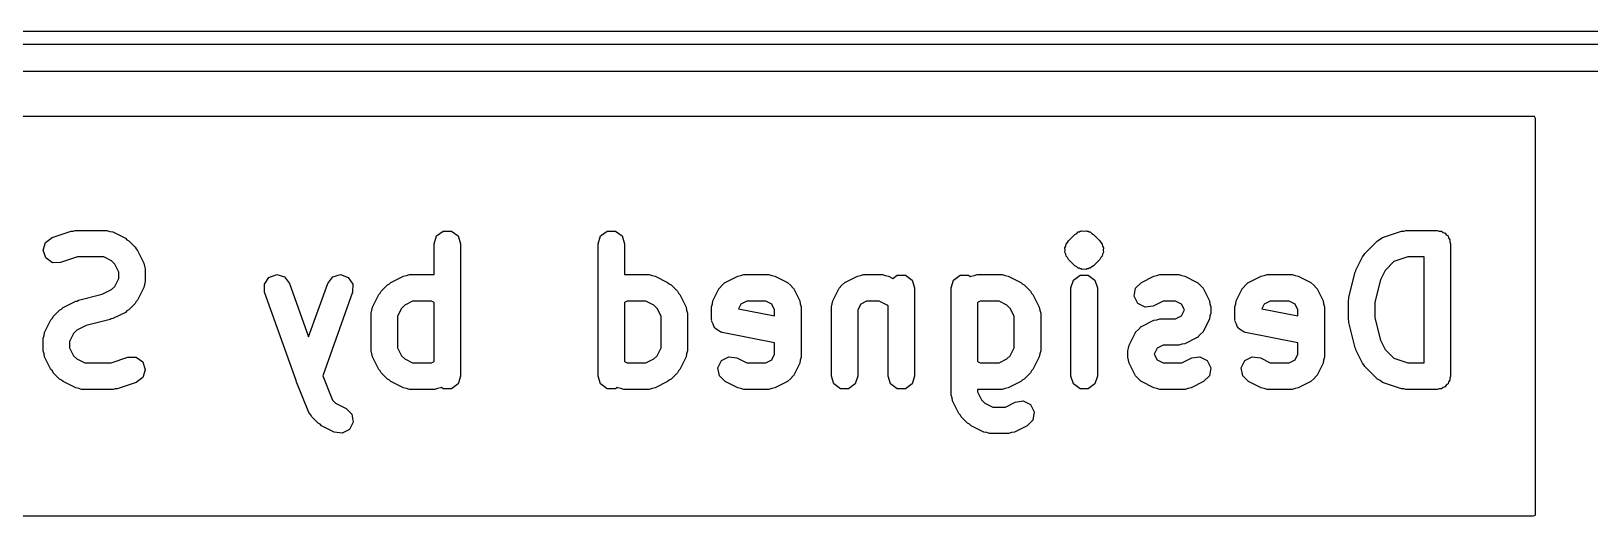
# Model space of a CAD drawing. Extents: x 0 to 4.25, y -4.33 to 0.
# Drawn here: x 0.9515 to 1.415, y -0.1422 to 0.002 of the extents above; entities that cross this region are included whole.
import ezdxf

# ---------------------------------------------------------------- set-up
doc = ezdxf.new("R2010")
doc.units = 0
doc.header["$MEASUREMENT"] = 0
doc.layers.add('BLACK', color=7, linetype='CONTINUOUS')

msp = doc.modelspace()

# ---------------------------------------------------------------- linework, layer by layer
at = {"layer": 'BLACK', "linetype": 'CONTINUOUS'}
for p, q in [((0, 0.00197), (4.25197, 0.00197)), ((4.25, -0.00197), (0.00197, -0.00197)), ((0.01396, -0.00996), (4.23801, -0.00996)), ((1.39849, -0.02346), (0.62487, -0.02346)), ((1.39863, -0.02357), (1.39849, -0.02346)), ((1.39879, -0.02406), (1.39863, -0.02357)), ((1.39879, -0.1419), (1.39879, -0.02406)), ((0.95584, -0.06086), (0.9578, -0.05941)), ((0.9578, -0.05941), (0.96342, -0.05754)), ((0.96342, -0.05754), (0.96406, -0.05754)), ((0.96406, -0.05754), (0.96467, -0.05734)), ((0.96467, -0.05734), (0.97404, -0.05734)), ((0.97404, -0.05734), (0.9749, -0.05762)), ((0.9749, -0.05762), (0.9758, -0.05775)), ((0.9758, -0.05775), (0.97955, -0.05963)), ((0.97955, -0.05963), (0.98001, -0.06008)), ((0.98001, -0.06008), (0.98057, -0.06037)), ((1.07134, -0.06127), (1.07209, -0.05896)), ((1.07209, -0.05896), (1.07406, -0.05753)), ((1.07406, -0.05753), (1.07649, -0.05753)), ((1.07649, -0.05753), (1.07846, -0.05896)), ((1.07846, -0.05896), (1.07921, -0.06127)), ((1.12008, -0.06127), (1.12084, -0.05896)), ((1.12084, -0.05896), (1.1228, -0.05753)), ((1.1228, -0.05753), (1.12524, -0.05753)), ((1.12524, -0.05753), (1.12721, -0.05896)), ((1.12721, -0.05896), (1.12796, -0.06127)), ((1.25997, -0.06037), (1.26184, -0.05849)), ((1.26184, -0.05849), (1.2624, -0.05821)), ((1.2624, -0.05821), (1.26284, -0.05777)), ((1.26284, -0.05777), (1.26316, -0.05772)), ((1.26316, -0.05772), (1.26341, -0.05753)), ((1.26341, -0.05753), (1.26373, -0.05753)), ((1.26373, -0.05753), (1.26401, -0.05739)), ((1.26401, -0.05739), (1.26463, -0.05748)), ((1.26463, -0.05748), (1.26524, -0.05739)), ((1.26524, -0.05739), (1.26553, -0.05753)), ((1.26553, -0.05753), (1.26585, -0.05753)), ((1.26585, -0.05753), (1.2661, -0.05772)), ((1.2661, -0.05772), (1.26642, -0.05777)), ((1.26642, -0.05777), (1.26686, -0.05821)), ((1.26686, -0.05821), (1.26741, -0.05849)), ((1.26741, -0.05849), (1.26929, -0.06037)), ((1.35183, -0.06037), (1.35264, -0.05995)), ((1.35264, -0.05995), (1.35337, -0.05941)), ((1.35337, -0.05941), (1.359, -0.05754)), ((1.359, -0.05754), (1.35963, -0.05754)), ((1.35963, -0.05754), (1.36024, -0.05734)), ((1.36024, -0.05734), (1.36962, -0.05734)), ((1.36962, -0.05734), (1.37021, -0.05753)), ((1.37021, -0.05753), (1.37083, -0.05753)), ((1.37083, -0.05753), (1.37134, -0.0579)), ((1.37134, -0.0579), (1.37193, -0.05809)), ((1.37193, -0.05809), (1.3723, -0.05859)), ((1.3723, -0.05859), (1.3728, -0.05896)), ((1.3728, -0.05896), (1.37299, -0.05955)), ((1.37299, -0.05955), (1.37336, -0.06006)), ((1.37336, -0.06006), (1.37336, -0.06068)), ((0.9551, -0.06318), (0.95584, -0.06086)), ((0.95588, -0.06549), (0.9551, -0.06318)), ((0.98057, -0.06037), (0.98245, -0.06224)), ((0.98245, -0.06224), (0.98274, -0.06281)), ((0.98274, -0.06281), (0.98319, -0.06326)), ((0.98319, -0.06326), (0.98506, -0.06701)), ((1.07134, -0.07046), (1.07134, -0.06127)), ((1.07921, -0.06127), (1.07921, -0.10064)), ((1.12008, -0.10064), (1.12008, -0.06127)), ((1.12796, -0.06127), (1.12796, -0.07046)), ((1.25887, -0.06253), (1.25915, -0.06198)), ((1.25896, -0.06315), (1.25887, -0.06253)), ((1.25887, -0.06377), (1.25896, -0.06315)), ((1.25915, -0.06432), (1.25887, -0.06377)), ((1.25915, -0.06198), (1.25925, -0.06136)), ((1.25925, -0.06494), (1.25915, -0.06432)), ((1.25925, -0.06136), (1.25969, -0.06092)), ((1.25969, -0.06092), (1.25997, -0.06037)), ((1.26929, -0.06037), (1.26957, -0.06092)), ((1.26957, -0.06092), (1.27001, -0.06136)), ((1.27001, -0.06136), (1.27011, -0.06198)), ((1.27011, -0.06432), (1.27001, -0.06494)), ((1.27011, -0.06198), (1.27039, -0.06253)), ((1.27039, -0.06377), (1.27011, -0.06432)), ((1.27039, -0.06253), (1.27029, -0.06315)), ((1.27029, -0.06315), (1.27039, -0.06377)), ((1.34735, -0.06514), (1.34779, -0.06468)), ((1.34779, -0.06468), (1.34808, -0.06412)), ((1.34808, -0.06412), (1.35183, -0.06037)), ((1.37336, -0.06068), (1.37355, -0.06127)), ((1.37355, -0.06127), (1.37355, -0.10064)), ((0.95785, -0.0669), (0.95588, -0.06549)), ((0.96029, -0.06688), (0.95785, -0.0669)), ((0.9653, -0.06521), (0.96029, -0.06688)), ((0.97311, -0.06521), (0.9653, -0.06521)), ((0.97546, -0.06639), (0.97311, -0.06521)), ((0.97643, -0.06736), (0.97546, -0.06639)), ((0.9776, -0.0697), (0.97643, -0.06736)), ((0.98506, -0.06701), (0.9852, -0.06791)), ((0.9852, -0.06791), (0.98548, -0.06877)), ((0.98548, -0.06877), (0.98548, -0.07252)), ((1.25969, -0.06538), (1.25925, -0.06494)), ((1.25997, -0.06593), (1.25969, -0.06538)), ((1.26184, -0.06781), (1.25997, -0.06593)), ((1.2624, -0.06809), (1.26184, -0.06781)), ((1.26284, -0.06853), (1.2624, -0.06809)), ((1.26316, -0.06858), (1.26284, -0.06853)), ((1.26341, -0.06877), (1.26316, -0.06858)), ((1.26373, -0.06877), (1.26341, -0.06877)), ((1.26401, -0.06891), (1.26373, -0.06877)), ((1.26463, -0.06882), (1.26401, -0.06891)), ((1.26524, -0.06891), (1.26463, -0.06882)), ((1.26553, -0.06877), (1.26524, -0.06891)), ((1.26585, -0.06877), (1.26553, -0.06877)), ((1.2661, -0.06858), (1.26585, -0.06877)), ((1.26642, -0.06853), (1.2661, -0.06858)), ((1.26686, -0.06809), (1.26642, -0.06853)), ((1.26741, -0.06781), (1.26686, -0.06809)), ((1.26929, -0.06593), (1.26741, -0.06781)), ((1.26957, -0.06538), (1.26929, -0.06593)), ((1.27001, -0.06494), (1.26957, -0.06538)), ((1.34517, -0.06969), (1.34541, -0.06932)), ((1.34541, -0.06932), (1.34547, -0.06889)), ((1.34547, -0.06889), (1.34735, -0.06514)), ((1.3541, -0.06923), (1.35271, -0.07202)), ((1.35674, -0.06659), (1.3541, -0.06923)), ((1.36088, -0.06521), (1.35674, -0.06659)), ((1.36568, -0.06521), (1.36088, -0.06521)), ((1.36568, -0.09671), (1.36568, -0.06521)), ((0.97546, -0.07491), (0.97643, -0.07394)), ((0.97643, -0.07394), (0.9776, -0.07159)), ((0.9776, -0.07159), (0.9776, -0.0697)), ((0.9852, -0.07339), (0.98506, -0.07428)), ((0.98548, -0.07252), (0.9852, -0.07339)), ((1.02088, -0.07329), (1.02225, -0.07128)), ((1.02095, -0.07572), (1.02088, -0.07329)), ((1.02225, -0.07128), (1.02455, -0.07046)), ((1.02455, -0.07046), (1.02688, -0.07115)), ((1.02688, -0.07115), (1.02837, -0.07307)), ((1.02837, -0.07307), (1.03403, -0.08894)), ((1.03403, -0.08894), (1.0397, -0.07307)), ((1.0397, -0.07307), (1.04119, -0.07115)), ((1.04119, -0.07115), (1.04352, -0.07046)), ((1.04352, -0.07046), (1.04581, -0.07128)), ((1.04581, -0.07128), (1.04718, -0.07329)), ((1.04718, -0.07329), (1.04711, -0.07572)), ((1.05562, -0.07536), (1.0575, -0.07349)), ((1.0575, -0.07349), (1.05806, -0.0732)), ((1.05806, -0.0732), (1.05852, -0.07275)), ((1.05852, -0.07275), (1.06227, -0.07088)), ((1.06227, -0.07088), (1.06317, -0.07074)), ((1.06317, -0.07074), (1.06403, -0.07046)), ((1.06403, -0.07046), (1.07134, -0.07046)), ((1.12796, -0.07046), (1.13527, -0.07046)), ((1.13527, -0.07046), (1.13613, -0.07074)), ((1.13613, -0.07074), (1.13703, -0.07088)), ((1.13703, -0.07088), (1.14078, -0.07275)), ((1.14078, -0.07275), (1.14123, -0.0732)), ((1.14123, -0.0732), (1.1418, -0.07349)), ((1.1418, -0.07349), (1.14368, -0.07536)), ((1.15615, -0.07446), (1.15699, -0.07363)), ((1.15699, -0.07363), (1.15783, -0.07278)), ((1.15783, -0.07278), (1.15786, -0.07277)), ((1.15786, -0.07277), (1.15788, -0.07275)), ((1.15788, -0.07275), (1.16163, -0.07088)), ((1.16163, -0.07088), (1.16253, -0.07074)), ((1.16253, -0.07074), (1.16339, -0.07046)), ((1.16339, -0.07046), (1.17089, -0.07046)), ((1.17089, -0.07046), (1.17175, -0.07074)), ((1.17175, -0.07074), (1.17265, -0.07088)), ((1.17265, -0.07088), (1.1764, -0.07275)), ((1.1764, -0.07275), (1.17642, -0.07277)), ((1.17642, -0.07277), (1.17645, -0.07278)), ((1.17645, -0.07278), (1.17729, -0.07363)), ((1.17729, -0.07363), (1.17813, -0.07446)), ((1.19177, -0.07446), (1.19261, -0.07363)), ((1.19261, -0.07363), (1.19345, -0.07278)), ((1.19345, -0.07278), (1.19348, -0.07277)), ((1.19348, -0.07277), (1.1935, -0.07275)), ((1.1935, -0.07275), (1.19725, -0.07088)), ((1.19725, -0.07088), (1.19815, -0.07074)), ((1.19815, -0.07074), (1.19901, -0.07046)), ((1.19901, -0.07046), (1.20464, -0.07046)), ((1.20464, -0.07046), (1.2055, -0.07074)), ((1.2055, -0.07074), (1.2064, -0.07088)), ((1.2064, -0.07088), (1.20778, -0.07157)), ((1.20778, -0.07157), (1.20904, -0.07065)), ((1.20904, -0.07065), (1.21148, -0.07065)), ((1.21148, -0.07065), (1.21345, -0.07208)), ((1.21345, -0.07208), (1.2142, -0.0744)), ((1.22507, -0.0744), (1.22582, -0.07208)), ((1.22582, -0.07208), (1.22779, -0.07065)), ((1.22779, -0.07065), (1.23022, -0.07065)), ((1.23022, -0.07065), (1.23072, -0.07101)), ((1.23072, -0.07101), (1.231, -0.07088)), ((1.231, -0.07088), (1.23189, -0.07074)), ((1.23189, -0.07074), (1.23276, -0.07046)), ((1.23276, -0.07046), (1.24026, -0.07046)), ((1.24026, -0.07046), (1.24112, -0.07074)), ((1.24112, -0.07074), (1.24202, -0.07088)), ((1.24202, -0.07088), (1.24577, -0.07275)), ((1.24577, -0.07275), (1.24622, -0.0732)), ((1.24622, -0.0732), (1.24679, -0.07349)), ((1.24679, -0.07349), (1.24866, -0.07536)), ((1.26069, -0.0744), (1.26144, -0.07208)), ((1.26144, -0.07208), (1.26341, -0.07065)), ((1.26341, -0.07065), (1.26585, -0.07065)), ((1.26585, -0.07065), (1.26781, -0.07208)), ((1.26781, -0.07208), (1.26857, -0.0744)), ((1.27988, -0.07446), (1.28162, -0.07275)), ((1.28162, -0.07275), (1.28537, -0.07088)), ((1.28537, -0.07088), (1.28626, -0.07074)), ((1.28626, -0.07074), (1.28713, -0.07046)), ((1.28713, -0.07046), (1.29275, -0.07046)), ((1.29275, -0.07046), (1.29361, -0.07074)), ((1.29361, -0.07074), (1.29451, -0.07088)), ((1.29451, -0.07088), (1.29826, -0.07275)), ((1.29826, -0.07275), (1.29828, -0.07277)), ((1.29828, -0.07277), (1.29831, -0.07278)), ((1.29831, -0.07278), (1.29915, -0.07363)), ((1.29915, -0.07363), (1.29999, -0.07446)), ((1.31175, -0.07446), (1.3126, -0.07363)), ((1.3126, -0.07363), (1.31343, -0.07278)), ((1.31343, -0.07278), (1.31346, -0.07277)), ((1.31346, -0.07277), (1.31349, -0.07275)), ((1.31349, -0.07275), (1.31724, -0.07088)), ((1.31724, -0.07088), (1.31813, -0.07074)), ((1.31813, -0.07074), (1.319, -0.07046)), ((1.319, -0.07046), (1.3265, -0.07046)), ((1.3265, -0.07046), (1.32736, -0.07074)), ((1.32736, -0.07074), (1.32826, -0.07088)), ((1.32826, -0.07088), (1.33201, -0.07275)), ((1.33201, -0.07275), (1.33203, -0.07277)), ((1.33203, -0.07277), (1.33206, -0.07278)), ((1.33206, -0.07278), (1.33289, -0.07363)), ((1.33289, -0.07363), (1.33374, -0.07446)), ((1.3433, -0.07719), (1.34517, -0.06969)), ((1.35271, -0.07202), (1.35106, -0.07863)), ((0.96103, -0.08025), (0.96478, -0.07838)), ((0.96478, -0.07838), (0.96521, -0.07831)), ((0.96521, -0.07831), (0.96559, -0.07808)), ((0.96559, -0.07808), (0.97267, -0.07631)), ((0.97267, -0.07631), (0.97546, -0.07491)), ((0.98274, -0.07849), (0.98245, -0.07906)), ((0.98319, -0.07803), (0.98274, -0.07849)), ((0.98506, -0.07428), (0.98319, -0.07803)), ((1.03032, -0.10197), (1.02095, -0.07572)), ((1.04711, -0.07572), (1.03824, -0.10057)), ((1.05301, -0.08014), (1.05488, -0.07639)), ((1.05488, -0.07639), (1.05533, -0.07593)), ((1.05533, -0.07593), (1.05562, -0.07536)), ((1.06496, -0.07834), (1.06261, -0.07951)), ((1.0706, -0.07834), (1.06496, -0.07834)), ((1.07134, -0.07871), (1.0706, -0.07834)), ((1.07134, -0.09634), (1.07134, -0.07871)), ((1.1287, -0.07834), (1.12796, -0.07871)), ((1.12796, -0.07871), (1.12796, -0.09634)), ((1.13434, -0.07834), (1.1287, -0.07834)), ((1.13669, -0.07951), (1.13434, -0.07834)), ((1.14368, -0.07536), (1.14397, -0.07593)), ((1.14397, -0.07593), (1.14442, -0.07639)), ((1.14442, -0.07639), (1.14629, -0.08014)), ((1.15411, -0.07916), (1.15425, -0.07826)), ((1.15425, -0.07826), (1.15612, -0.07451)), ((1.15612, -0.07451), (1.15614, -0.07449)), ((1.15614, -0.07449), (1.15615, -0.07446)), ((1.16432, -0.07834), (1.16258, -0.07921)), ((1.16996, -0.07834), (1.16432, -0.07834)), ((1.17171, -0.07921), (1.16996, -0.07834)), ((1.17813, -0.07446), (1.17814, -0.07449)), ((1.17814, -0.07449), (1.17816, -0.07451)), ((1.17816, -0.07451), (1.18004, -0.07826)), ((1.18004, -0.07826), (1.18017, -0.07916)), ((1.18973, -0.07916), (1.18987, -0.07826)), ((1.18987, -0.07826), (1.19174, -0.07451)), ((1.19174, -0.07451), (1.19176, -0.07449)), ((1.19176, -0.07449), (1.19177, -0.07446)), ((1.19994, -0.07834), (1.1982, -0.07921)), ((1.20371, -0.07834), (1.19994, -0.07834)), ((1.20605, -0.07951), (1.20371, -0.07834)), ((1.2142, -0.0744), (1.2142, -0.10064)), ((1.22507, -0.10627), (1.22507, -0.0744)), ((1.23369, -0.07834), (1.23295, -0.07871)), ((1.23295, -0.07871), (1.23295, -0.09634)), ((1.23933, -0.07834), (1.23369, -0.07834)), ((1.24167, -0.07951), (1.23933, -0.07834)), ((1.24866, -0.07536), (1.24895, -0.07593)), ((1.24895, -0.07593), (1.2494, -0.07639)), ((1.2494, -0.07639), (1.25128, -0.08014)), ((1.26069, -0.10064), (1.26069, -0.0744)), ((1.26857, -0.0744), (1.26857, -0.10064)), ((1.27948, -0.07686), (1.27988, -0.07446)), ((1.28057, -0.07904), (1.27948, -0.07686)), ((1.28806, -0.07834), (1.28514, -0.07979)), ((1.29182, -0.07834), (1.28806, -0.07834)), ((1.29357, -0.07921), (1.29182, -0.07834)), ((1.29999, -0.07446), (1.3, -0.07449)), ((1.3, -0.07449), (1.30002, -0.07451)), ((1.30002, -0.07451), (1.3019, -0.07826)), ((1.3019, -0.07826), (1.30203, -0.07916)), ((1.30972, -0.07916), (1.30985, -0.07826)), ((1.30985, -0.07826), (1.31173, -0.07451)), ((1.31173, -0.07451), (1.31175, -0.07449)), ((1.31175, -0.07449), (1.31175, -0.07446)), ((1.31993, -0.07834), (1.31818, -0.07921)), ((1.32557, -0.07834), (1.31993, -0.07834)), ((1.32731, -0.07921), (1.32557, -0.07834)), ((1.33374, -0.07446), (1.33374, -0.07449)), ((1.33374, -0.07449), (1.33377, -0.07451)), ((1.33377, -0.07451), (1.33564, -0.07826)), ((1.33564, -0.07826), (1.33578, -0.07916)), ((1.34318, -0.07815), (1.34333, -0.07768)), ((1.34318, -0.08377), (1.34318, -0.07815)), ((1.34333, -0.07768), (1.3433, -0.07719)), ((1.35106, -0.07863), (1.35106, -0.08329)), ((0.95784, -0.08343), (0.95813, -0.08286)), ((0.95813, -0.08286), (0.96001, -0.08099)), ((0.96001, -0.08099), (0.96058, -0.0807)), ((0.96058, -0.0807), (0.96103, -0.08025)), ((0.97955, -0.08167), (0.9758, -0.08354)), ((0.98001, -0.08122), (0.97955, -0.08167)), ((0.98057, -0.08093), (0.98001, -0.08122)), ((0.98245, -0.07906), (0.98057, -0.08093)), ((1.05259, -0.0819), (1.05287, -0.08103)), ((1.05259, -0.09315), (1.05259, -0.0819)), ((1.05287, -0.08103), (1.05301, -0.08014)), ((1.06164, -0.08048), (1.06047, -0.08283)), ((1.06047, -0.08283), (1.06047, -0.09222)), ((1.06261, -0.07951), (1.06164, -0.08048)), ((1.13766, -0.08048), (1.13669, -0.07951)), ((1.13883, -0.08283), (1.13766, -0.08048)), ((1.13883, -0.09222), (1.13883, -0.08283)), ((1.14629, -0.08014), (1.14643, -0.08103)), ((1.14643, -0.08103), (1.14671, -0.0819)), ((1.14671, -0.0819), (1.14671, -0.09315)), ((1.15383, -0.08002), (1.15411, -0.07916)), ((1.15383, -0.08377), (1.15383, -0.08002)), ((1.16258, -0.07921), (1.16189, -0.08058)), ((1.16189, -0.08058), (1.17258, -0.08272)), ((1.17258, -0.08095), (1.17171, -0.07921)), ((1.17258, -0.08272), (1.17258, -0.08095)), ((1.18017, -0.07916), (1.18045, -0.08002)), ((1.18045, -0.08002), (1.18045, -0.09502)), ((1.18945, -0.08002), (1.18973, -0.07916)), ((1.18945, -0.10064), (1.18945, -0.08002)), ((1.1982, -0.07921), (1.19732, -0.08095)), ((1.19732, -0.08095), (1.19732, -0.10064)), ((1.20632, -0.07978), (1.20605, -0.07951)), ((1.20632, -0.10064), (1.20632, -0.07978)), ((1.24265, -0.08048), (1.24167, -0.07951)), ((1.24382, -0.08283), (1.24265, -0.08048)), ((1.24382, -0.09222), (1.24382, -0.08283)), ((1.25128, -0.08014), (1.25141, -0.08103)), ((1.25141, -0.08103), (1.25169, -0.0819)), ((1.25169, -0.0819), (1.25169, -0.09315)), ((1.28273, -0.08016), (1.28057, -0.07904)), ((1.28514, -0.07979), (1.28273, -0.08016)), ((1.29182, -0.08358), (1.29357, -0.08271)), ((1.29444, -0.08095), (1.29357, -0.07921)), ((1.29357, -0.08271), (1.29444, -0.08097)), ((1.29444, -0.08097), (1.29444, -0.08095)), ((1.30203, -0.08276), (1.3019, -0.08366)), ((1.30203, -0.07916), (1.30231, -0.08002)), ((1.30231, -0.0819), (1.30203, -0.08276)), ((1.30231, -0.08002), (1.30231, -0.0819)), ((1.30944, -0.08002), (1.30972, -0.07916)), ((1.30944, -0.08377), (1.30944, -0.08002)), ((1.31818, -0.07921), (1.31749, -0.08058)), ((1.31749, -0.08058), (1.32818, -0.08272)), ((1.32818, -0.08095), (1.32731, -0.07921)), ((1.32818, -0.08272), (1.32818, -0.08095)), ((1.33578, -0.07916), (1.33606, -0.08002)), ((1.33606, -0.08002), (1.33606, -0.09502)), ((1.35106, -0.08329), (1.35271, -0.0899)), ((0.95539, -0.08853), (0.95552, -0.08764)), ((0.95552, -0.08764), (0.95739, -0.08389)), ((0.95739, -0.08389), (0.95784, -0.08343)), ((0.96415, -0.08798), (0.96298, -0.09033)), ((0.96512, -0.08701), (0.96415, -0.08798)), ((0.96791, -0.08561), (0.96512, -0.08701)), ((0.97499, -0.08384), (0.96791, -0.08561)), ((0.97537, -0.08361), (0.97499, -0.08384)), ((0.9758, -0.08354), (0.97537, -0.08361)), ((1.1539, -0.084), (1.15383, -0.08377)), ((1.15386, -0.08423), (1.1539, -0.084)), ((1.15427, -0.08514), (1.15386, -0.08423)), ((1.15458, -0.08609), (1.15427, -0.08514)), ((1.15477, -0.08623), (1.15458, -0.08609)), ((1.15487, -0.08644), (1.15477, -0.08623)), ((1.15574, -0.08693), (1.15487, -0.08644)), ((1.15655, -0.08752), (1.15574, -0.08693)), ((1.15679, -0.08752), (1.15655, -0.08752)), ((1.15699, -0.08763), (1.15679, -0.08752)), ((1.17258, -0.09075), (1.15699, -0.08763)), ((1.27798, -0.09139), (1.27986, -0.08764)), ((1.27986, -0.08764), (1.27988, -0.08761)), ((1.27988, -0.08758), (1.28073, -0.08675)), ((1.27988, -0.08761), (1.27988, -0.08758)), ((1.28073, -0.08675), (1.28156, -0.0859)), ((1.28156, -0.0859), (1.28159, -0.0859)), ((1.28159, -0.0859), (1.28162, -0.08587)), ((1.28162, -0.08587), (1.28537, -0.084)), ((1.28537, -0.084), (1.28626, -0.08386)), ((1.28626, -0.08386), (1.28713, -0.08358)), ((1.28713, -0.08358), (1.29182, -0.08358)), ((1.29999, -0.08746), (1.29915, -0.08829)), ((1.3, -0.08743), (1.29999, -0.08746)), ((1.30002, -0.08741), (1.3, -0.08743)), ((1.3019, -0.08366), (1.30002, -0.08741)), ((1.30951, -0.084), (1.30944, -0.08377)), ((1.30946, -0.08423), (1.30951, -0.084)), ((1.30988, -0.08514), (1.30946, -0.08423)), ((1.31019, -0.08609), (1.30988, -0.08514)), ((1.31038, -0.08623), (1.31019, -0.08609)), ((1.31048, -0.08644), (1.31038, -0.08623)), ((1.31135, -0.08693), (1.31048, -0.08644)), ((1.31216, -0.08752), (1.31135, -0.08693)), ((1.31239, -0.08752), (1.31216, -0.08752)), ((1.3126, -0.08763), (1.31239, -0.08752)), ((1.32818, -0.09075), (1.3126, -0.08763)), ((1.34333, -0.08424), (1.34318, -0.08377)), ((1.3433, -0.08473), (1.34333, -0.08424)), ((1.34517, -0.09223), (1.3433, -0.08473)), ((0.9551, -0.0894), (0.95539, -0.08853)), ((0.9551, -0.09315), (0.9551, -0.0894)), ((0.96298, -0.09033), (0.96298, -0.09222)), ((0.96298, -0.09222), (0.96415, -0.09456)), ((1.06047, -0.09222), (1.06164, -0.09456)), ((1.13766, -0.09456), (1.13883, -0.09222)), ((1.17258, -0.09409), (1.17258, -0.09075)), ((1.24265, -0.09456), (1.24382, -0.09222)), ((1.27756, -0.09315), (1.27785, -0.09228)), ((1.27785, -0.09228), (1.27798, -0.09139)), ((1.28631, -0.09233), (1.28544, -0.09408)), ((1.28806, -0.09146), (1.28631, -0.09233)), ((1.29275, -0.09146), (1.28806, -0.09146)), ((1.29361, -0.09118), (1.29275, -0.09146)), ((1.29451, -0.09104), (1.29361, -0.09118)), ((1.29826, -0.08917), (1.29451, -0.09104)), ((1.29828, -0.08915), (1.29826, -0.08917)), ((1.29831, -0.08914), (1.29828, -0.08915)), ((1.29915, -0.08829), (1.29831, -0.08914)), ((1.32818, -0.09409), (1.32818, -0.09075)), ((1.34541, -0.0926), (1.34517, -0.09223)), ((1.34547, -0.09303), (1.34541, -0.0926)), ((1.35271, -0.0899), (1.3541, -0.09269)), ((0.95539, -0.09401), (0.9551, -0.09315)), ((0.95552, -0.09491), (0.95539, -0.09401)), ((0.95739, -0.09866), (0.95552, -0.09491)), ((0.96415, -0.09456), (0.96512, -0.09553)), ((0.96512, -0.09553), (0.96747, -0.09671)), ((0.96747, -0.09671), (0.97528, -0.09671)), ((0.97528, -0.09671), (0.98029, -0.09504)), ((0.98029, -0.09504), (0.98273, -0.09502)), ((0.98273, -0.09502), (0.98471, -0.09643)), ((0.98471, -0.09643), (0.98548, -0.09874)), ((1.05287, -0.09401), (1.05259, -0.09315)), ((1.05301, -0.09491), (1.05287, -0.09401)), ((1.05488, -0.09866), (1.05301, -0.09491)), ((1.06164, -0.09456), (1.06261, -0.09553)), ((1.06261, -0.09553), (1.06496, -0.09671)), ((1.06496, -0.09671), (1.0706, -0.09671)), ((1.0706, -0.09671), (1.07134, -0.09634)), ((1.12796, -0.09634), (1.1287, -0.09671)), ((1.1287, -0.09671), (1.13434, -0.09671)), ((1.13434, -0.09671), (1.13669, -0.09553)), ((1.13669, -0.09553), (1.13766, -0.09456)), ((1.14629, -0.09491), (1.14442, -0.09866)), ((1.14643, -0.09401), (1.14629, -0.09491)), ((1.14671, -0.09315), (1.14643, -0.09401)), ((1.15575, -0.09818), (1.15684, -0.09601)), ((1.15684, -0.09601), (1.159, -0.09489)), ((1.159, -0.09489), (1.1614, -0.09525)), ((1.1614, -0.09525), (1.16432, -0.09671)), ((1.16432, -0.09671), (1.16996, -0.09671)), ((1.16996, -0.09671), (1.17171, -0.09584)), ((1.17171, -0.09584), (1.17258, -0.09409)), ((1.18004, -0.09678), (1.17816, -0.10053)), ((1.18017, -0.09588), (1.18004, -0.09678)), ((1.18045, -0.09502), (1.18017, -0.09588)), ((1.23295, -0.09634), (1.23369, -0.09671)), ((1.23369, -0.09671), (1.23933, -0.09671)), ((1.23933, -0.09671), (1.24167, -0.09553)), ((1.24167, -0.09553), (1.24265, -0.09456)), ((1.25128, -0.09491), (1.2494, -0.09866)), ((1.25141, -0.09401), (1.25128, -0.09491)), ((1.25169, -0.09315), (1.25141, -0.09401)), ((1.27756, -0.09502), (1.27756, -0.09315)), ((1.27785, -0.09588), (1.27756, -0.09502)), ((1.27798, -0.09678), (1.27785, -0.09588)), ((1.27986, -0.10053), (1.27798, -0.09678)), ((1.28544, -0.09408), (1.28544, -0.09409)), ((1.28544, -0.09409), (1.28631, -0.09584)), ((1.28631, -0.09584), (1.28806, -0.09671)), ((1.28806, -0.09671), (1.2937, -0.09671)), ((1.2937, -0.09671), (1.29661, -0.09525)), ((1.29661, -0.09525), (1.29902, -0.09489)), ((1.29902, -0.09489), (1.30118, -0.09601)), ((1.30118, -0.09601), (1.30227, -0.09818)), ((1.31135, -0.09818), (1.31244, -0.09601)), ((1.31244, -0.09601), (1.3146, -0.09489)), ((1.3146, -0.09489), (1.31701, -0.09525)), ((1.31701, -0.09525), (1.31993, -0.09671)), ((1.31993, -0.09671), (1.32557, -0.09671)), ((1.32557, -0.09671), (1.32731, -0.09584)), ((1.32731, -0.09584), (1.32818, -0.09409)), ((1.33564, -0.09678), (1.33377, -0.10053)), ((1.33578, -0.09588), (1.33564, -0.09678)), ((1.33606, -0.09502), (1.33578, -0.09588)), ((1.34735, -0.09678), (1.34547, -0.09303)), ((1.34779, -0.09724), (1.34735, -0.09678)), ((1.34808, -0.0978), (1.34779, -0.09724)), ((1.3541, -0.09269), (1.35674, -0.09533)), ((1.35674, -0.09533), (1.36088, -0.09671)), ((1.36088, -0.09671), (1.36568, -0.09671)), ((0.95784, -0.09911), (0.95739, -0.09866)), ((0.95813, -0.09968), (0.95784, -0.09911)), ((0.96001, -0.10155), (0.95813, -0.09968)), ((0.96058, -0.10184), (0.96001, -0.10155)), ((0.96103, -0.10229), (0.96058, -0.10184)), ((0.98474, -0.10106), (0.98278, -0.1025)), ((0.98548, -0.09874), (0.98474, -0.10106)), ((1.03824, -0.10057), (1.04114, -0.10781)), ((1.05533, -0.09911), (1.05488, -0.09866)), ((1.05562, -0.09968), (1.05533, -0.09911)), ((1.0575, -0.10155), (1.05562, -0.09968)), ((1.05806, -0.10184), (1.0575, -0.10155)), ((1.05852, -0.10229), (1.05806, -0.10184)), ((1.07921, -0.10064), (1.07846, -0.10296)), ((1.12084, -0.10296), (1.12008, -0.10064)), ((1.14123, -0.10184), (1.14078, -0.10229)), ((1.1418, -0.10155), (1.14123, -0.10184)), ((1.14368, -0.09968), (1.1418, -0.10155)), ((1.14397, -0.09911), (1.14368, -0.09968)), ((1.14442, -0.09866), (1.14397, -0.09911)), ((1.15615, -0.10058), (1.15575, -0.09818)), ((1.15788, -0.10229), (1.15615, -0.10058)), ((1.17729, -0.10142), (1.17645, -0.10226)), ((1.17813, -0.10058), (1.17729, -0.10142)), ((1.17814, -0.10055), (1.17813, -0.10058)), ((1.17816, -0.10053), (1.17814, -0.10055)), ((1.1902, -0.10296), (1.18945, -0.10064)), ((1.19732, -0.10064), (1.19657, -0.10296)), ((1.20708, -0.10296), (1.20632, -0.10064)), ((1.2142, -0.10064), (1.21345, -0.10296)), ((1.24622, -0.10184), (1.24577, -0.10229)), ((1.24679, -0.10155), (1.24622, -0.10184)), ((1.24866, -0.09968), (1.24679, -0.10155)), ((1.24895, -0.09911), (1.24866, -0.09968)), ((1.2494, -0.09866), (1.24895, -0.09911)), ((1.26144, -0.10296), (1.26069, -0.10064)), ((1.26857, -0.10064), (1.26781, -0.10296)), ((1.27988, -0.10055), (1.27986, -0.10053)), ((1.27988, -0.10058), (1.27988, -0.10055)), ((1.28073, -0.10142), (1.27988, -0.10058)), ((1.28156, -0.10226), (1.28073, -0.10142)), ((1.30187, -0.10058), (1.30014, -0.10229)), ((1.30227, -0.09818), (1.30187, -0.10058)), ((1.31175, -0.10058), (1.31135, -0.09818)), ((1.31349, -0.10229), (1.31175, -0.10058)), ((1.33289, -0.10142), (1.33206, -0.10226)), ((1.33374, -0.10058), (1.33289, -0.10142)), ((1.33377, -0.10053), (1.33374, -0.10055)), ((1.33374, -0.10055), (1.33374, -0.10058)), ((1.35183, -0.10155), (1.34808, -0.0978)), ((1.35264, -0.10197), (1.35183, -0.10155)), ((1.37336, -0.10186), (1.37299, -0.10237)), ((1.37355, -0.10064), (1.37336, -0.10124)), ((1.37336, -0.10124), (1.37336, -0.10186)), ((0.96478, -0.10417), (0.96103, -0.10229)), ((0.96568, -0.1043), (0.96478, -0.10417)), ((0.96654, -0.10458), (0.96568, -0.1043)), ((0.97591, -0.10458), (0.96654, -0.10458)), ((0.97652, -0.10439), (0.97591, -0.10458)), ((0.97716, -0.10438), (0.97652, -0.10439)), ((0.98278, -0.1025), (0.97716, -0.10438)), ((1.03037, -0.10203), (1.03032, -0.10197)), ((1.03038, -0.10211), (1.03037, -0.10203)), ((1.03413, -0.11148), (1.03038, -0.10211)), ((1.06227, -0.10417), (1.05852, -0.10229)), ((1.06317, -0.1043), (1.06227, -0.10417)), ((1.06403, -0.10458), (1.06317, -0.1043)), ((1.07153, -0.10458), (1.06403, -0.10458)), ((1.07239, -0.1043), (1.07153, -0.10458)), ((1.07329, -0.10417), (1.07239, -0.1043)), ((1.07356, -0.10403), (1.07329, -0.10417)), ((1.07406, -0.10439), (1.07356, -0.10403)), ((1.07649, -0.10439), (1.07406, -0.10439)), ((1.07846, -0.10296), (1.07649, -0.10439)), ((1.1228, -0.10439), (1.12084, -0.10296)), ((1.12524, -0.10439), (1.1228, -0.10439)), ((1.12573, -0.10403), (1.12524, -0.10439)), ((1.12601, -0.10417), (1.12573, -0.10403)), ((1.12691, -0.1043), (1.12601, -0.10417)), ((1.12777, -0.10458), (1.12691, -0.1043)), ((1.13527, -0.10458), (1.12777, -0.10458)), ((1.13613, -0.1043), (1.13527, -0.10458)), ((1.13703, -0.10417), (1.13613, -0.1043)), ((1.14078, -0.10229), (1.13703, -0.10417)), ((1.16163, -0.10417), (1.15788, -0.10229)), ((1.16253, -0.1043), (1.16163, -0.10417)), ((1.16339, -0.10458), (1.16253, -0.1043)), ((1.17089, -0.10458), (1.16339, -0.10458)), ((1.17175, -0.1043), (1.17089, -0.10458)), ((1.17265, -0.10417), (1.17175, -0.1043)), ((1.1764, -0.10229), (1.17265, -0.10417)), ((1.17642, -0.10227), (1.1764, -0.10229)), ((1.17645, -0.10226), (1.17642, -0.10227)), ((1.19217, -0.10439), (1.1902, -0.10296)), ((1.1946, -0.10439), (1.19217, -0.10439)), ((1.19657, -0.10296), (1.1946, -0.10439)), ((1.20904, -0.10439), (1.20708, -0.10296)), ((1.21148, -0.10439), (1.20904, -0.10439)), ((1.21345, -0.10296), (1.21148, -0.10439)), ((1.22535, -0.10713), (1.22507, -0.10627)), ((1.24026, -0.10458), (1.23295, -0.10458)), ((1.23295, -0.10458), (1.23295, -0.10534)), ((1.23295, -0.10534), (1.23412, -0.10769)), ((1.24112, -0.1043), (1.24026, -0.10458)), ((1.24202, -0.10417), (1.24112, -0.1043)), ((1.24577, -0.10229), (1.24202, -0.10417)), ((1.26341, -0.10439), (1.26144, -0.10296)), ((1.26585, -0.10439), (1.26341, -0.10439)), ((1.26781, -0.10296), (1.26585, -0.10439)), ((1.28159, -0.10227), (1.28156, -0.10226)), ((1.28162, -0.10229), (1.28159, -0.10227)), ((1.28537, -0.10417), (1.28162, -0.10229)), ((1.28626, -0.1043), (1.28537, -0.10417)), ((1.28713, -0.10458), (1.28626, -0.1043)), ((1.29463, -0.10458), (1.28713, -0.10458)), ((1.29549, -0.1043), (1.29463, -0.10458)), ((1.29639, -0.10417), (1.29549, -0.1043)), ((1.30014, -0.10229), (1.29639, -0.10417)), ((1.31724, -0.10417), (1.31349, -0.10229)), ((1.31813, -0.1043), (1.31724, -0.10417)), ((1.319, -0.10458), (1.31813, -0.1043)), ((1.3265, -0.10458), (1.319, -0.10458)), ((1.32736, -0.1043), (1.3265, -0.10458)), ((1.32826, -0.10417), (1.32736, -0.1043)), ((1.33201, -0.10229), (1.32826, -0.10417)), ((1.33203, -0.10227), (1.33201, -0.10229)), ((1.33206, -0.10226), (1.33203, -0.10227)), ((1.35337, -0.1025), (1.35264, -0.10197)), ((1.359, -0.10438), (1.35337, -0.1025)), ((1.35963, -0.10439), (1.359, -0.10438)), ((1.36024, -0.10458), (1.35963, -0.10439)), ((1.36962, -0.10458), (1.36024, -0.10458)), ((1.37021, -0.10439), (1.36962, -0.10458)), ((1.37083, -0.10439), (1.37021, -0.10439)), ((1.37134, -0.10402), (1.37083, -0.10439)), ((1.37193, -0.10383), (1.37134, -0.10402)), ((1.3723, -0.10333), (1.37193, -0.10383)), ((1.3728, -0.10296), (1.3723, -0.10333)), ((1.37299, -0.10237), (1.3728, -0.10296)), ((1.04114, -0.10781), (1.04199, -0.10866)), ((1.04199, -0.10866), (1.04517, -0.11025)), ((1.04517, -0.11025), (1.0469, -0.11195)), ((1.22549, -0.10803), (1.22535, -0.10713)), ((1.22736, -0.11178), (1.22549, -0.10803)), ((1.23412, -0.10769), (1.23509, -0.10866)), ((1.23509, -0.10866), (1.23744, -0.10983)), ((1.23744, -0.10983), (1.2412, -0.10983)), ((1.2412, -0.10983), (1.24412, -0.10837)), ((1.24412, -0.10837), (1.24653, -0.10801)), ((1.24653, -0.10801), (1.24869, -0.10913)), ((1.24869, -0.10913), (1.24977, -0.11131)), ((1.03464, -0.11209), (1.03413, -0.11148)), ((1.035, -0.1128), (1.03464, -0.11209)), ((1.03687, -0.11468), (1.035, -0.1128)), ((1.03744, -0.11497), (1.03687, -0.11468)), ((1.0379, -0.11542), (1.03744, -0.11497)), ((1.04165, -0.11729), (1.0379, -0.11542)), ((1.0473, -0.11435), (1.04621, -0.11653)), ((1.0469, -0.11195), (1.0473, -0.11435)), ((1.22781, -0.11223), (1.22736, -0.11178)), ((1.2281, -0.1128), (1.22781, -0.11223)), ((1.22997, -0.11468), (1.2281, -0.1128)), ((1.23054, -0.11497), (1.22997, -0.11468)), ((1.231, -0.11542), (1.23054, -0.11497)), ((1.23475, -0.11729), (1.231, -0.11542)), ((1.24764, -0.11542), (1.24389, -0.11729)), ((1.24938, -0.11371), (1.24764, -0.11542)), ((1.24977, -0.11131), (1.24938, -0.11371)), ((1.04405, -0.11765), (1.04165, -0.11729)), ((1.04621, -0.11653), (1.04405, -0.11765)), ((1.23564, -0.11743), (1.23475, -0.11729)), ((1.23651, -0.11771), (1.23564, -0.11743)), ((1.24213, -0.11771), (1.23651, -0.11771)), ((1.24299, -0.11743), (1.24213, -0.11771)), ((1.24389, -0.11729), (1.24299, -0.11743)), ((0.62458, -0.1422), (1.3982, -0.1422)), ((1.3982, -0.1422), (1.39869, -0.14205)), ((1.39869, -0.14205), (1.39879, -0.1419))]:
    msp.add_line(p, q, dxfattribs=at)

doc.saveas('drawing.dxf')
